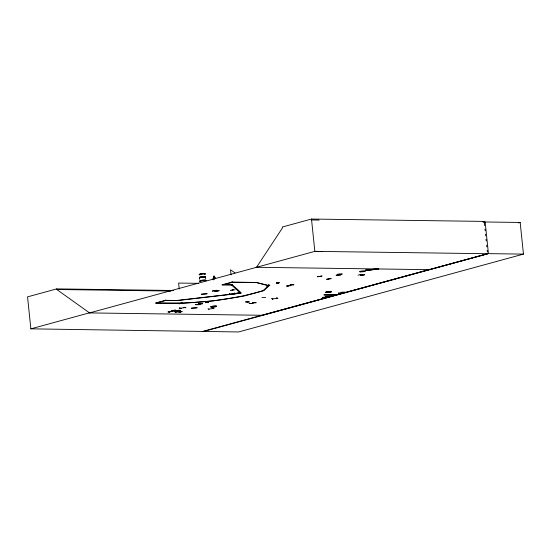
<?xml version="1.0" encoding="UTF-8"?>
<svg xmlns="http://www.w3.org/2000/svg" width="551" height="551" viewBox="0 0 551 551"><rect width="100%" height="100%" fill="white"/><g stroke="black" fill="none" stroke-linecap="round" stroke-linejoin="round"><path stroke-width="0.83" d="M340.78 274.887L336.089 275.204L340.704 274.908M321.949 276.051L317.521 276.726M321.942 276.072L317.445 276.76M213.423 278.145L213.664 276.216L213.154 279.405M358.04 275.114L362.152 274.384M216.35 290.301L212.225 291.093L216.46 290.281M192.313 308.429L192.32 308.47A3.01 0.42 -5.9 0 0 197.21 307.74A3.01 0.42 -5.9 0 0 193.187 307.685A3.01 0.42 -5.9 0 0 192.354 308.491M202.32 294.482L202.327 294.496A3.01 0.42 -5.9 0 0 207.217 293.766A3.01 0.42 -5.9 0 0 203.195 293.711A3.01 0.42 -5.9 0 0 202.362 294.516M211.763 307.045L211.77 307.059A3.01 0.42 -5.9 0 0 216.653 306.335A3.01 0.42 -5.9 0 0 212.638 306.28A3.01 0.42 -5.9 0 0 211.804 307.079A3.01 0.42 -5.9 0 0 216.653 306.328A3.01 0.42 -5.9 0 0 212.638 306.273A3.01 0.42 -5.9 0 0 211.804 307.079M326.674 292.485A3.01 0.42 -5.9 0 1 327.514 291.679A3.01 0.42 -5.9 0 1 331.523 291.727A3.01 0.42 -5.9 0 1 326.681 292.471L326.64 292.423A3.01 0.42 -5.9 0 1 327.514 291.672A3.01 0.42 -5.9 0 1 331.53 291.734A3.01 0.42 -5.9 0 1 326.674 292.485L326.647 292.395M195.309 304.648L199.193 304.669L195.481 304.613M249.142 303.587L252.999 303.539L249.314 303.553M326.337 297.368L322.617 297.326M341.971 293.208L338.259 293.166L342.143 293.173M245.526 301.948L249.389 301.969L245.698 301.914M290.577 285.687L286.878 285.659L290.714 285.632M175.232 312.259L178.304 311.418M178.999 303.801L182.236 302.919L179.178 303.753M178.138 311.432L175.08 312.286M266.794 285.997L269.852 285.17M269.687 285.184L266.629 286.038M179.282 308.03L181.134 308.498L179.309 307.995M208.967 309.345L207.996 308.829M271.664 298.642L272.952 299.179L271.925 298.621M229.244 293.711L229.354 294.358L229.485 293.435M229.574 294.296L229.471 293.635L229.368 294.351M323.995 294.895L333.989 295.047M324.022 294.881L334.285 294.964M325.379 294.627L335.649 294.695L325.145 294.682L325.538 294.475M256.518 267.297L282.429 227.935L282.339 227.012L311.494 219.043L484.205 221.412L484.646 225.662M181.004 303.429L213.251 300.901L243.542 296.197L263.977 290.584L269.129 285.625L269.088 285.232L268.165 285.301L269.04 285.17L263.054 290.659C228.679 300.956 192.389 304.056 156.622 302.94M337.529 274.322L342.081 274.04M338.369 275.025L339.788 274.315M339.877 274.26L338.555 275.025M214.36 290.756L216.956 291.038M362.53 275.156L360.099 274.818M229.629 294.034L234.678 293.835L234.313 292.953M200.392 303.828L197.499 304.627M251.132 303.56L254.245 302.761M324.622 297.313L327.508 296.514M340.243 293.125L343.39 292.326M291.975 284.833L286.754 286.279M247.502 301.927L247.943 301.852L247.475 301.934M319.711 276.464L320.041 276.478M328.596 278.882L328.968 278.889M197.265 304.634L200.275 303.821M327.714 296.521L324.732 297.326M362.138 275.156L362.083 274.68M173.565 290.494L56.705 288.896L27.55 296.865L30.856 328.844L238.617 331.957L523.45 254.114L520.178 222.459L485.162 221.984L483.516 222.432M30.856 328.844L89.207 312.899M232.522 284.474L232.577 285.012L241.393 293.022L176.857 300.474L165.431 300.329L155.313 303.091L181.369 303.284L180.749 303.422M232.15 282.305L257.489 282.477L232.019 282.133L221.901 284.895L232.563 284.874L223.21 284.743M156.036 303.105L166.154 300.336M222.625 284.908L232.742 282.14M482.586 221.853L484.205 221.412M198.684 303.732L202.396 303.794L198.553 303.739M278.048 283.145L276.34 283.09L279.336 282.746M207.204 302.623C211.646 302.058 200.103 303.222 208.485 302.258L206.907 302.279M518.519 222.914L520.178 222.459M322.617 297.354L326.495 297.354M325.985 296.417L329.698 296.459M345.346 292.292L341.462 292.292L345.188 292.271M202.396 331.488L428.83 269.653M487.683 253.722L429.229 269.659L256.112 267.29M203.595 331.475L488.434 253.632L523.45 254.114M269.081 285.563L256.897 282.642L268.206 285.7L268.461 285.142L268.523 285.604M202.189 303.229L199.083 304.09L202.341 303.236M268.564 285.191L268.826 285.618L268.303 285.191M182.064 311.473L179.171 312.327M178.979 312.348L182.037 311.522M290.281 284.729L293.972 284.791L290.15 284.743M265.644 297.526L261.987 297.43M180.211 308.264L184.716 307.589M213.168 308.505L208.588 309.104M272.428 298.883L277.132 298.298M213.292 278.117L213.244 279.77M215.427 278.42L215.214 278.386M360.471 275.534L364.583 274.756M360.354 275.541L364.569 274.791M184.041 307.313L185.818 307.733M326.647 279.226L331.213 278.579L326.715 279.267M172.401 310.854C169.322 311.467 176.568 310.378 171.292 311.274L169.887 311.439L171.361 311.46L172.429 311.163L171.402 311.033L172.408 310.854M277.883 298.497L276.65 297.953L277.67 298.511M276.871 297.96L277.697 298.518M212.934 308.174L213.96 308.725L212.934 308.161M232.742 289.674L232.68 290.212L232.763 289.674M231.861 289.998L233.438 289.778M239.602 292.967L234.829 293.538L239.561 292.918M232.536 284.612L231.613 284.729L231.654 285.122L240.567 293.256L176.947 300.598L165.562 300.502M231.654 285.122L232.577 285.012M232.797 293.621L234.492 293.421M237.887 293.029L239.582 292.836M362.227 274.653L362.386 275.176L362.324 274.653M378.64 269.163L365.657 270.417L365.733 270.018L378.744 268.757L365.74 270.135M365.692 270.293L378.668 269.04L365.685 270.314M268.206 285.7L269.129 285.625M342.157 274.067L337.543 274.336M268.654 285.652L268.736 285.149M200.468 303.691L200.626 303.656M311.59 219.966L319.139 220.063M322.383 251.449L314.835 251.359L89.572 312.92L56.767 289.489L56.705 288.896M279.323 282.732L276.333 283.076M198.415 283.331L178.62 283.062L179.233 288.972M56.767 289.489L171.051 291.052M325.861 296.431L329.705 296.479M170.376 311.804L169.322 312.155M169.839 311.949L167.897 311.983L169.625 312.004M89.166 312.913L262.283 315.282L487.545 253.722L314.835 251.359L311.494 219.043M268.309 285.645L268.785 285.618M287.836 285.914L288.297 285.879M286.913 286.313L289.792 285.439M180.549 311.914L176.761 311.9M219.071 290.701L214.945 291.451M214.931 291.424L219.064 290.673M185.832 307.761L184.041 307.306M212.714 308.161L213.726 308.691M234.347 293.146L234.416 293.614M235.001 272.89L230.504 269.804L231.027 274.866M234.995 289.805L230.318 290.439M215.475 278.407L214.429 276.285L213.602 276.175L214.463 276.326L215.028 278.365M485.162 221.984L488.434 253.632M484.997 229.064L485.169 230.766M485.521 234.168L485.7 235.862M486.051 239.265L486.223 240.966M486.664 245.216L486.843 246.917M487.194 250.319L487.366 252.021M268.365 285.149L268.351 285.652M231.978 281.733L232.019 282.133M231.93 284.64L231.971 285.032M214.711 279.192L213.919 276.526L213.912 279.082M213.244 277.959L213.464 279.805M205.537 277.277L205.688 278.73M199.586 277.959L199.744 279.412M165.39 299.93L165.431 300.329M200.44 281.409A3.051 0.427 -5.9 0 1 202.21 280.562A3.051 0.427 -5.9 0 1 205.895 280.673M199.772 274.605A3.01 0.42 -5.9 0 1 200.247 273.992A3.01 0.42 -5.9 0 1 204.297 273.599A3.01 0.42 -5.9 0 1 204.524 274.143M199.806 274.894A3.003 0.42 -5.9 0 1 200.282 274.281A3.003 0.42 -5.9 0 1 204.318 273.888A3.003 0.42 -5.9 0 1 204.545 274.432M199.779 274.715A3.01 0.42 -5.9 0 1 200.261 274.102A3.01 0.42 -5.9 0 1 204.304 273.709A3.01 0.42 -5.9 0 1 204.531 274.253M200.433 281.017A3.01 0.42 -5.9 0 1 202.183 280.183A3.01 0.42 -5.9 0 1 205.819 280.294M200.426 281.23A3.051 0.427 -5.9 0 1 202.189 280.383A3.051 0.427 -5.9 0 1 205.881 280.493M199.772 278.048A3.003 0.42 -5.9 0 1 202.658 277.187A3.003 0.42 -5.9 0 1 205.282 277.518M199.71 277.463A3.003 0.42 -5.9 0 1 202.596 276.602A3.003 0.42 -5.9 0 1 205.227 276.933M200.137 281.54A3.003 0.42 -5.9 0 1 202.63 280.728A3.003 0.42 -5.9 0 1 205.874 280.879M199.71 277.856A3.051 0.427 -5.9 0 1 202.637 276.981A3.051 0.427 -5.9 0 1 205.309 277.311M199.689 277.676A3.051 0.427 -5.9 0 1 202.616 276.802A3.051 0.427 -5.9 0 1 205.289 277.132M172.787 310.709L174.206 310.606L172.821 310.695M172.47 310.736L175.252 310.564L172.47 310.736M174.02 310.371L175.363 310.296L174.02 310.371M173.737 310.392L175.659 310.261L173.737 310.392M173.007 310.943L172.139 311.081L173.007 310.943M169.005 311.68L171.203 311.501L169.005 311.68M206.253 302.451L207.844 302.347L206.253 302.451M277.091 282.932L278.689 282.821L277.091 282.932M252.503 302.644L256.229 302.713L252.51 302.651M360.623 271.877A3.01 0.42 -5.9 0 0 365.478 271.126A3.01 0.42 -5.9 0 0 361.463 271.071A3.01 0.42 -5.9 0 0 360.623 271.877M175.604 311.349A3.01 0.42 -5.9 0 0 180.459 310.599A3.01 0.42 -5.9 0 0 176.444 310.544A3.01 0.42 -5.9 0 0 175.604 311.349A3.003 0.42 -5.9 0 0 180.446 310.606A3.003 0.42 -5.9 0 0 176.444 310.55A3.003 0.42 -5.9 0 0 175.611 311.356"/></g></svg>
